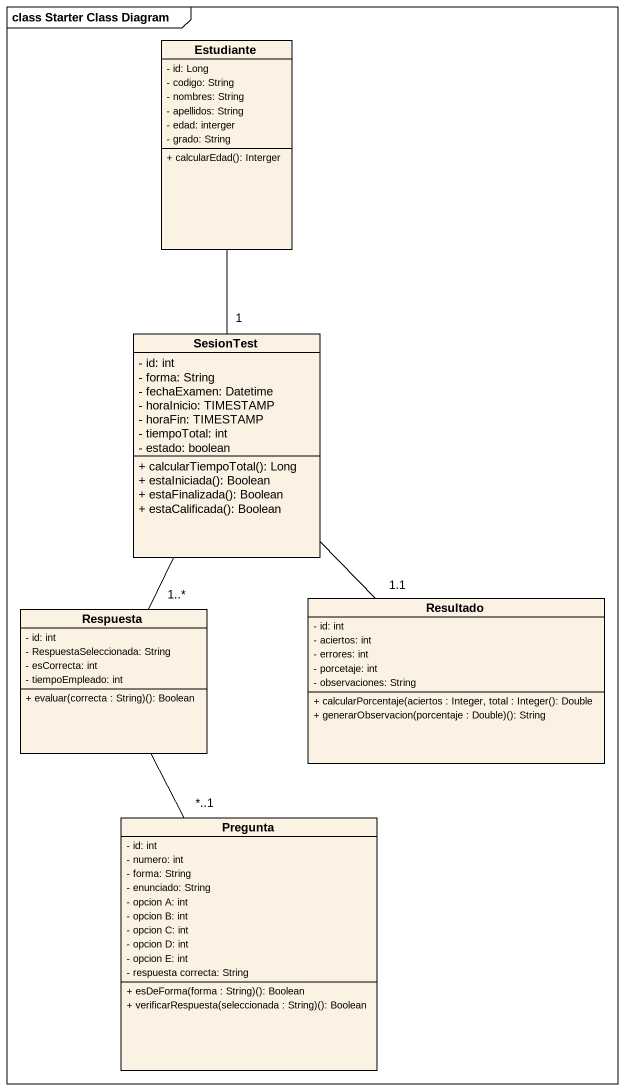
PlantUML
@startuml
mainframe class Starter Class Diagram
hide circle
hide empty members
skinparam classAttributeIconSize 0
class Estudiante {
  - id: Long
  - codigo: String
  - nombres: String
  - apellidos: String
  - edad: interger
  - grado: String
  + calcularEdad(): Interger
}
class SesionTest {
  - id: int
  - forma: String
  - fechaExamen: Datetime
  - horaInicio: TIMESTAMP
  - horaFin: TIMESTAMP
  - tiempoTotal: int
  - estado: boolean
  + calcularTiempoTotal(): Long
  + estaIniciada(): Boolean
  + estaFinalizada(): Boolean
  + estaCalificada(): Boolean
}
class Respuesta {
  - id: int
  - RespuestaSeleccionada: String
  - esCorrecta: int
  - tiempoEmpleado: int
  + evaluar(correcta : String)(): Boolean
}
class Resultado {
  - id: int
  - aciertos: int
  - errores: int
  - porcetaje: int
  - observaciones: String
  + calcularPorcentaje(aciertos : Integer, total : Integer(): Double
  + generarObservacion(porcentaje : Double)(): String
}
class Pregunta {
  - id: int
  - numero: int
  - forma: String
  - enunciado: String
  - opcion A: int
  - opcion B: int
  - opcion C: int
  - opcion D: int
  - opcion E: int
  - respuesta correcta: String
  + esDeForma(forma : String)(): Boolean
  + verificarRespuesta(seleccionada : String)(): Boolean
}
Estudiante -- "1" SesionTest
SesionTest -- "1..*" Respuesta
SesionTest -- "1.1" Resultado
Respuesta -- "*..1" Pregunta
@enduml
